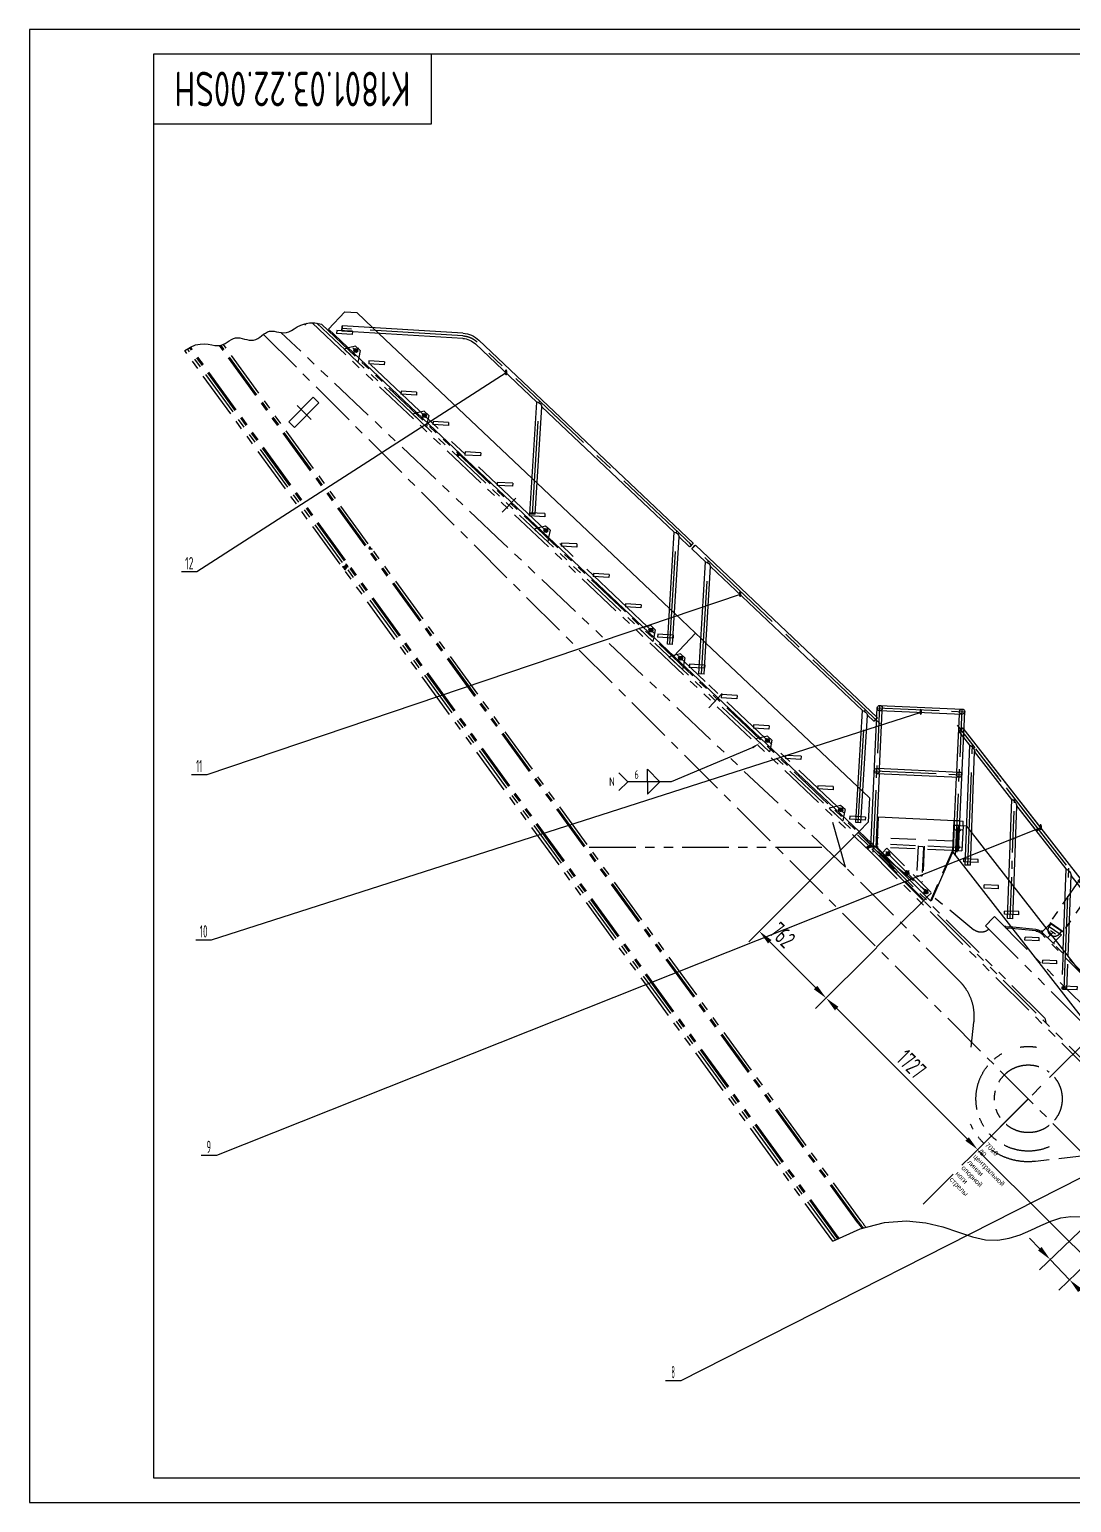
# Model space of a CAD drawing. Header units: millimetres. Extents: x 0 to 16800, y -469 to 11880.
# Drawn here: x 0 to 8400, y 0 to 11880 of the extents above; entities that cross this region are included whole.
import ezdxf
from ezdxf.enums import TextEntityAlignment as Align

# ---------------------------------------------------------------- set-up
doc = ezdxf.new("R2010")
doc.units = ezdxf.units.MM
doc.header["$LTSCALE"] = 400
for name, pattern in [('F', [0.75, 0.5, -0.25]), ('G', [2, 1.25, -0.25, 0.25, -0.25]), ('K', [2.5, 1.25, -0.25, 0.25, -0.25, 0.25, -0.25])]:
    doc.linetypes.add(name, pattern=pattern)
for name, color, linetype in [('01', 7, 'Continuous'), ('02', 1, 'Continuous'), ('04', 2, 'F'), ('05', 4, 'G'), ('07', 6, 'K'), ('08', 1, 'Continuous'), ('11', 3, 'Continuous'), ('13', 3, 'Continuous')]:
    doc.layers.add(name, color=color, linetype=linetype)
doc.styles.get("Standard").update_dxf_attribs({"font": 'isocp', "width": 0.707, "bigfont": 'intecad.shx'})
doc.dimstyles.new('INTE', dxfattribs={"dimscale": 40, "dimtxt": 3.5, "dimasz": 3, "dimexe": 3, "dimexo": 0, "dimgap": 1, "dimtad": 1, "dimdec": 0, "dimdsep": 46, "dimtxsty": 'Standard', "dimcen": 0, "dimclrd": 1, "dimclre": 1, "dimclrt": 3, "dimaunit": 1, "dimadec": 0, "dimazin": 0, "dimtfac": 1, "dimtdec": 0, "dimtmove": 0, "dimatfit": 0, "dimfxl": 1, "dimarcsym": 0})

# ---------------------------------------------------------------- blocks, each defined once
blk = doc.blocks.new('*U1')
at = {"layer": '01'}
for p, q in [((-15, 5), (-15, 0)), ((0, 5), (-15, 5)), ((-15, 0), (0, 0)), ((0, 0), (-3, 5)), ((0, 5), (3, 0)), ((0, 5), (15, 5)), ((15, 0), (0, 0)), ((15, 5), (15, 0))]:
    blk.add_line(p, q, dxfattribs=at)
at = {"layer": '05'}
blk.add_line((0, 7), (0, -2), dxfattribs=at)
blk = doc.blocks.new('Q7')
at = {"layer": '07', "linetype": 'K', "ltscale": 0.75}
for points in [[(57018, 4635), (57003, 4621), (57023, 4612), (57027, 4616)], [(57715, 3872), (57708, 3863), (57709, 3862), (57729, 3866)], [(57733, 3863), (57729, 3866), (57709, 3862), (57729, 3858)], [(53692, 1456), (53701, 1465), (53691, 1482), (53687, 1479), (53678, 1470)], [(53694, 1458), (53717, 1445), (53726, 1454), (53708, 1472)]]:
    blk.add_hatch(color=6, dxfattribs=at).paths.add_polyline_path(points)
h = blk.add_hatch(color=6, dxfattribs=at)
h.paths.add_polyline_path([(57723, 3884), (57715, 3872), (57729, 3858)])
h.paths.add_polyline_path([(57715, 3872), (57709, 3864), (57712, 3861), (57729, 3858)])
h.paths.add_polyline_path([(57709, 3864), (57707, 3862), (57712, 3861)])
h = blk.add_hatch(color=6, dxfattribs=at)
h.paths.add_polyline_path([(57723, 3884), (57715, 3872), (57729, 3866), (57735, 3867)])
h.paths.add_polyline_path([(57729, 3866), (57733, 3863), (57735, 3867)])
h = blk.add_hatch(color=6, dxfattribs=at)
h.paths.add_polyline_path([(57918, 3716), (57920, 3719), (57905, 3733), (57898, 3723)])
h.paths.add_polyline_path([(57916, 3747), (57905, 3733), (57920, 3719), (57924, 3725)])
h = blk.add_hatch(color=6, dxfattribs=at)
h.paths.add_polyline_path([(57920, 3720), (57915, 3713), (57930, 3691), (57938, 3702)])
h.paths.add_polyline_path([(57925, 3727), (57920, 3720), (57938, 3702), (57949, 3716)])
h = blk.add_hatch(color=6, dxfattribs=at)
h.paths.add_polyline_path([(51448, 1660), (51448, 1657), (51451, 1657)])
h.paths.add_polyline_path([(51377, 1661), (51374, 1658), (51377, 1658)])
h.paths.add_polyline_path([(51457, 1556), (51454, 1556), (51454, 1553)])
h = blk.add_hatch(color=6, dxfattribs=at)
h.paths.add_polyline_path([(52212, 676), (52212, 691), (52219, 683)])
h.paths.add_polyline_path([(52316, 780, 0.010476), (52313, 777), (52309, 773), (52302, 780)])
at = {"layer": '05', "color": 4, "linetype": 'G', "ltscale": 0.75}
blk.add_line((58584, 5594), (51320, -1671), dxfattribs=at)
at = {"layer": '05'}
blk.add_line((51894, -46), (53267, -1420), dxfattribs=at)
at = {"layer": '05', "color": 4, "linetype": 'G'}
blk.add_line((51005, -1151), (50329, -475), dxfattribs=at)
at = {"layer": '07', "color": 6, "linetype": 'K', "ltscale": 0.75}
for p, q in [((58117, 5677), (53694, 1486)), ((58153, 5683), (53708, 1472)), ((58193, 5686), (53726, 1454)), ((56651, 3910), (58444, 5609)), ((58236, 5683), (58251, 5667)), ((53769, -1553), (58908, 5513)), ((53785, -1565), (58928, 5506)), ((53793, -1571), (58939, 5504)), ((53952, -1686), (59172, 5492)), ((53960, -1692), (59181, 5487)), ((53976, -1704), (59198, 5476)), ((53996, -1718), (59219, 5463)), ((58137, 5042), (58183, 5087)), ((58335, 4844), (58137, 5042)), ((58381, 4889), (58183, 5087)), ((58199, 4906), (58313, 5019)), ((58335, 4844), (58381, 4889)), ((57027, 4616), (57018, 4635)), ((57023, 4612), (57003, 4621)), ((57025, 4614), (57011, 4628)), ((57025, 4614), (57011, 4628)), ((56551, 4274), (56660, 4159)), ((53892, 1296), (56657, 3916)), ((57735, 3867), (57707, 3862)), ((57708, 3863), (57729, 3858)), ((57733, 3863), (57715, 3872)), ((57735, 3867), (57723, 3884)), ((57918, 3716), (57898, 3723)), ((57920, 3719), (57904, 3731)), ((57920, 3719), (57905, 3733)), ((57915, 3713), (57930, 3691)), ((57924, 3725), (57916, 3747)), ((57925, 3727), (57949, 3716)), ((54886, 2697), (54995, 2582)), ((51080, 2545), (50973, 2471)), ((51074, 2545), (50975, 2477)), ((51074, 2545), (51076, 2542)), ((51080, 2545), (52244, 852)), ((50973, 2471), (52137, 779)), ((50975, 2477), (50977, 2474)), ((51435, 1708), (51504, 1708)), ((51438, 1708), (51438, 1725)), ((51438, 1725), (51451, 1725)), ((51451, 1718), (51438, 1718)), ((51438, 1708), (51438, 1692)), ((51450, 1698), (51438, 1698)), ((51438, 1692), (51450, 1691)), ((51479, 1708), (51442, 1708)), ((51456, 1740), (51444, 379)), ((51451, 1725), (51450, 1708)), ((51450, 1691), (51450, 1708)), ((51456, 1725), (51455, 1708)), ((51455, 1691), (51455, 1708)), ((51462, 1708), (51485, 1708)), ((51468, 1740), (51466, 1556)), ((51468, 1752), (51467, 1676)), ((51467, 1676), (51479, 1676)), ((51499, 1708), (51478, 1708)), ((51480, 1734), (51479, 1676)), ((51480, 1724), (51479, 1708)), ((51479, 1691), (51479, 1708)), ((51497, 1698), (51479, 1698)), ((51497, 1691), (51479, 1691)), ((51491, 1718), (51480, 1718)), ((51497, 1708), (51497, 1691)), ((51497, 1698), (51500, 1698)), ((51500, 1698), (51500, 1704)), ((53892, 1296), (54016, 1729)), ((51370, 1658), (51359, 375)), ((51370, 1658), (51359, 375)), ((51455, 1657), (51370, 1658)), ((51374, 1658), (51377, 1661)), ((51448, 1660), (51377, 1661)), ((51377, 1661), (51377, 1658)), ((51448, 1660), (51448, 1657)), ((51451, 1657), (51448, 1660)), ((51466, 1556), (51454, 1556)), ((51457, 1556), (51454, 1553)), ((51825, -411), (53708, 1472)), ((51885, -387), (53730, 1458)), ((52286, 78), (53694, 1486)), ((53634, 1426), (52857, 792)), ((53692, 1456), (53678, 1470)), ((53701, 1465), (53691, 1482)), ((53717, 1445), (53694, 1458)), ((53726, 1454), (53708, 1472)), ((55958, 1458), (54063, 1458)), ((52976, 380), (53892, 1296)), ((52692, 898), (51552, -243)), ((52244, 852), (52137, 779)), ((52242, 846), (52143, 778)), ((52250, 818), (52234, 841)), ((52242, 840), (52238, 836)), ((52242, 846), (52240, 849)), ((52242, 840), (52309, 773)), ((52692, 898), (52734, 856)), ((52733, 856), (52765, 825)), ((52765, 825), (51624, -316)), ((51822, 286), (52305, 769)), ((51859, 306), (52314, 761)), ((52143, 778), (52141, 781)), ((52166, 760), (52150, 784)), ((52164, 763), (52152, 751)), ((52152, 751), (52219, 683)), ((52250, 818), (52166, 760)), ((52239, 787), (52199, 759)), ((52309, 773), (52219, 683)), ((52219, 773), (52264, 728)), ((52302, 780), (52316, 780)), ((52601, 819), (52570, 816)), ((52601, 806), (52581, 805)), ((52601, 819), (52617, 822)), ((52212, 691), (52212, 676)), ((51593, -284), (51093, 215)), ((51560, -235), (51102, 224)), ((52286, 78), (52274, 37)), ((52860, 47), (52883, -154)), ((51094, -449), (50704, -58)), ((51094, -432), (50710, -47)), ((51403, -258), (51485, -176)), ((51297, -312), (51596, -611)), ((51593, -284), (51701, -393)), ((51469, -735), (51113, -379)), ((51270, -608), (51137, -474)), ((51619, -475), (51701, -393)), ((51794, -478), (51817, -455)), ((51026, -528), (50374, -1180)), ((50399, -545), (50914, -1060)), ((51212, -567), (51137, -491)), ((51345, -532), (51137, -741)), ((51137, -643), (51221, -558)), ((51623, -613), (51752, -485)), ((51623, -649), (51752, -520)), ((51052, -727), (51094, -685)), ((51319, -657), (51137, -840)), ((51269, -607), (51319, -657)), ((51431, -805), (51301, -675)), ((51473, -763), (51581, -656)), ((51473, -799), (51581, -691)), ((51094, -783), (51070, -807)), ((51137, -1100), (51431, -806)), ((51094, -882), (51068, -908)), ((51137, -1135), (51431, -841)), ((51800, -1012), (52208, -1059)), ((52250, -1064), (52361, -1076)), ((50822, -1414), (51094, -1142)), ((50822, -1450), (51094, -1178)), ((51431, -1165), (51324, -1272)), ((51324, -1272), (51185, -1352)), ((50780, -1457), (50792, -1445))]:
    blk.add_line(p, q, dxfattribs=at)
at = {"layer": '07', "color": 6, "linetype": 'K'}
for p, q in [((52359, 795), (52570, 816)), ((52360, 783), (52581, 805)), ((48864, -1461), (50421, -458)), ((49779, -1446), (51144, -567)), ((51029, -1076), (50673, -1433))]:
    blk.add_line(p, q, dxfattribs=at)
at = {"layer": '07', "color": 6, "linetype": 'K', "ltscale": 0.75}
for centre, radius, start, end in [((52208, 789), 51, 214.5, 34.5), ((52367, 707), 88, 95.65, 135), ((52367, 707), 76, 95.65, 135), ((52800, 861), 89, 225, 309.1989), ((51432, -446), 825, 62.3909, 183.3341), ((51432, -446), 813, 65.1334, 151.3806), ((53263, 93), 406, 135, 186.4896), ((51806, 360), 76, 245.1334, 315), ((51432, -446), 813, 152.2066, 183.1725), ((52419, -571), 422, 246.4709, 62.5792), ((52419, -571), 422, 81.0288, 98.9712), ((51431, -446), 190, 45, 170.3833), ((51431, -446), 190, 9.6167, 45), ((52419, -571), 273, 231.8419, 128.1581), ((51431, -446), 190, 183.1859, 225), ((52419, -571), 273, 140.6041, 219.3959), ((50704, -850), 368, 224.9223, 218.3302), ((51431, -446), 190, 225, 321.9289), ((50704, -850), 190, 224.8496, 212.0164), ((52419, -571), 508, 263.5104, 336.2649), ((51754, -1416), 406, 115.2658, 133.7957), ((51754, -1416), 406, 90.3229, 108.8221), ((51754, -1416), 406, 83.5104, 84.3442), ((52419, -571), 1669, 321.6635, 323.9768), ((52419, -571), 1689, 321.9637, 323.9768), ((52419, -571), 1699, 322.1109, 323.9768), ((52419, -571), 1895, 323.6286, 323.9768), ((52419, -571), 1905, 323.6934, 323.9768), ((52419, -571), 1925, 323.821, 323.9768)]:
    blk.add_arc(centre, radius, start, end, dxfattribs=at)
at = {"layer": '07', "color": 6, "linetype": 'K'}
blk.add_arc((50682, -864), 482, 98.7546, 122.7727, dxfattribs=at)
at = {"layer": '07', "color": 6, "linetype": 'K', "ltscale": 0.75, "xscale": -0.9999999999999999, "rotation": 89.4999999999318}
blk.add_blockref('*U1', (51455, 1708), dxfattribs=at)
blk = doc.blocks.new('13-1')
at = {"ltscale": 1.5}
for p, q in [((40989, 47065), (40989, 47029)), ((40992, 47065), (40989, 47065)), ((40992, 47068), (43371, 47068)), ((40992, 47068), (40992, 47026)), ((40551, 46360), (41110, 47026)), ((40583, 46333), (41165, 47026)), ((40992, 47029), (40989, 47029)), ((40992, 47026), (41110, 47026)), ((41165, 47026), (42634, 47026)), ((42076, 46360), (42634, 47026)), ((42108, 46333), (42690, 47026)), ((42690, 47026), (43371, 47026)), ((43476, 46988), (44223, 46361)), ((43503, 47020), (44250, 46394)), ((40478, 46553), (40713, 46553)), ((40478, 46299), (40478, 46553)), ((40768, 46553), (42238, 46553)), ((42293, 46553), (43994, 46553)), ((44060, 46553), (44238, 46553)), ((44313, 46489), (44238, 46553)), ((44313, 46299), (44313, 46489)), ((40551, 46360), (40583, 46333)), ((42076, 46360), (42108, 46333)), ((40478, 46299), (44313, 46299))]:
    blk.add_line(p, q, dxfattribs=at)
for p, q in [((44250, 46394), (44223, 46361)), ((44250, 46389), (44227, 46362)), ((40701, 46299), (40681, 46268)), ((40814, 46299), (40833, 46268)), ((41869, 46299), (41849, 46268)), ((41982, 46299), (42001, 46268)), ((43216, 46299), (43196, 46268)), ((43329, 46299), (43348, 46268)), ((43978, 46299), (43958, 46268)), ((44091, 46299), (44110, 46268))]:
    blk.add_line(p, q)
at = {"ltscale": 2}
for p, q in [((40681, 46268), (40833, 46268)), ((41849, 46268), (42001, 46268)), ((43196, 46268), (43348, 46268)), ((43958, 46268), (44110, 46268))]:
    blk.add_line(p, q, dxfattribs=at)
at = {"ltscale": 1.5}
for centre in [(40757, 46324), (41925, 46324), (43272, 46324), (44034, 46324)]:
    blk.add_circle(centre, 11, dxfattribs=at)
for centre in [(41137, 46986), (42662, 46986)]:
    blk.add_arc(centre, 49.1, 55.775, 124.225, dxfattribs=at)
at = {"layer": '01', "color": 7, "linetype": 'Continuous'}
for p, q in [((40757, 46341), (40742, 46332)), ((40742, 46332), (40742, 46316)), ((40772, 46332), (40757, 46341)), ((40772, 46316), (40772, 46332)), ((41925, 46341), (41910, 46332)), ((41910, 46332), (41910, 46316)), ((41940, 46332), (41925, 46341)), ((41940, 46316), (41940, 46332)), ((43272, 46341), (43257, 46332)), ((43257, 46332), (43257, 46316)), ((43287, 46332), (43272, 46341)), ((43287, 46316), (43287, 46332)), ((44034, 46341), (44019, 46332)), ((44019, 46332), (44019, 46316)), ((44049, 46332), (44034, 46341)), ((44049, 46316), (44049, 46332)), ((40742, 46316), (40757, 46308)), ((40757, 46308), (40772, 46316)), ((41910, 46316), (41925, 46308)), ((41925, 46308), (41940, 46316)), ((43257, 46316), (43272, 46308)), ((43272, 46308), (43287, 46316)), ((44019, 46316), (44034, 46308)), ((44034, 46308), (44049, 46316))]:
    blk.add_line(p, q, dxfattribs=at)
at = {"layer": '01', "color": 7, "linetype": 'Continuous', "ltscale": 1.5}
for p, q in [((44225, 46364), (44227, 46362)), ((44248, 46391), (44250, 46389))]:
    blk.add_line(p, q, dxfattribs=at)
at = {"layer": '01', "color": 7, "linetype": 'Continuous'}
for radius in [205, 163]:
    blk.add_arc((43371, 46863), radius, 50, 90, dxfattribs=at)
at = {"layer": '04', "color": 2, "linetype": 'F'}
for p, q in [((40713, 46553), (40768, 46553)), ((42238, 46553), (42293, 46553))]:
    blk.add_line(p, q, dxfattribs=at)
at = {"layer": '04'}
for p, q in [((43994, 46553), (44060, 46553)), ((40598, 46418), (40582, 46399)), ((40582, 46399), (40678, 46318)), ((40598, 46418), (40694, 46337)), ((40694, 46337), (40678, 46318)), ((40732, 46349), (40701, 46299)), ((40782, 46349), (40814, 46299)), ((40955, 46418), (40939, 46399)), ((40939, 46399), (41034, 46318)), ((40955, 46418), (41050, 46337)), ((41050, 46337), (41034, 46318)), ((41311, 46418), (41295, 46399)), ((41295, 46399), (41391, 46318)), ((41311, 46418), (41407, 46337)), ((41407, 46337), (41391, 46318)), ((41667, 46418), (41651, 46399)), ((41651, 46399), (41747, 46318)), ((41667, 46418), (41763, 46337)), ((41763, 46337), (41747, 46318)), ((41900, 46349), (41869, 46299)), ((41950, 46349), (41982, 46299)), ((42023, 46418), (42007, 46399)), ((42007, 46399), (42103, 46318)), ((42023, 46418), (42119, 46337)), ((42119, 46337), (42103, 46318)), ((42380, 46418), (42364, 46399)), ((42364, 46399), (42459, 46318)), ((42380, 46418), (42475, 46337)), ((42475, 46337), (42459, 46318)), ((42736, 46418), (42720, 46399)), ((42720, 46399), (42816, 46318)), ((42736, 46418), (42832, 46337)), ((42832, 46337), (42816, 46318)), ((43092, 46418), (43076, 46399)), ((43076, 46399), (43172, 46318)), ((43092, 46418), (43188, 46337)), ((43188, 46337), (43172, 46318)), ((43247, 46349), (43216, 46299)), ((43297, 46349), (43329, 46299)), ((43448, 46418), (43432, 46399)), ((43432, 46399), (43528, 46318)), ((43448, 46418), (43544, 46337)), ((43544, 46337), (43528, 46318)), ((43805, 46418), (43789, 46399)), ((43789, 46399), (43884, 46318)), ((43805, 46418), (43901, 46337)), ((43901, 46337), (43884, 46318)), ((44009, 46349), (43978, 46299)), ((44059, 46349), (44091, 46299)), ((44161, 46418), (44145, 46399)), ((44145, 46399), (44241, 46318)), ((44161, 46418), (44257, 46337)), ((44257, 46337), (44241, 46318)), ((40746, 46324), (40768, 46324))]:
    blk.add_line(p, q, dxfattribs=at)
at = {"layer": '04', "color": 2, "linetype": 'F', "ltscale": 2}
for p, q in [((40732, 46349), (40782, 46349)), ((41900, 46349), (41950, 46349)), ((43247, 46349), (43297, 46349)), ((44009, 46349), (44059, 46349))]:
    blk.add_line(p, q, dxfattribs=at)
at = {"layer": '04', "color": 2, "linetype": 'F'}
for centre in [(40757, 46324), (41925, 46324), (43272, 46324), (44034, 46324)]:
    blk.add_circle(centre, 11, dxfattribs=at)
at = {"layer": '05', "ltscale": 1.5}
for p, q in [((40567, 46347), (41154, 47046)), ((40992, 47047), (43371, 47047)), ((42092, 46347), (42680, 47047)), ((43489, 47004), (44236, 46378))]:
    blk.add_line(p, q, dxfattribs=at)
at = {"layer": '05', "color": 4, "linetype": 'G', "ltscale": 1.5}
for p, q in [((40757, 46299), (40757, 46352)), ((41925, 46299), (41925, 46352)), ((43272, 46299), (43272, 46352)), ((44034, 46299), (44034, 46356)), ((40720, 46324), (44068, 46324))]:
    blk.add_line(p, q, dxfattribs=at)
at = {"layer": '05', "color": 4, "linetype": 'G'}
blk.add_arc((43371, 46863), 184, 50, 90, dxfattribs=at)
blk = doc.blocks.new('12-1')
at = {"ltscale": 1.5}
for p, q in [((50013, 47168), (50013, 47132)), ((50016, 47168), (50013, 47168)), ((50016, 47171), (50016, 47129)), ((50016, 47171), (52035, 47171)), ((52035, 47171), (52035, 47129)), ((52035, 47168), (52038, 47168)), ((52038, 47168), (52038, 47132)), ((49528, 46463), (50087, 47129)), ((49560, 46436), (50142, 47129)), ((50016, 47132), (50013, 47132)), ((50016, 47129), (50087, 47129)), ((50142, 47129), (51828, 47129)), ((51269, 46463), (51828, 47129)), ((51302, 46436), (51883, 47129)), ((51883, 47129), (52035, 47129)), ((52035, 47132), (52038, 47132)), ((49528, 46463), (49560, 46436)), ((51269, 46463), (51302, 46436))]:
    blk.add_line(p, q, dxfattribs=at)
for p, q in [((49616, 46656), (49489, 46507)), ((49616, 46656), (49690, 46656)), ((49745, 46656), (51431, 46656)), ((51486, 46656), (51546, 46656)), ((51546, 46656), (51546, 46402)), ((49489, 46507), (49489, 46402)), ((49489, 46402), (51546, 46402)), ((49662, 46402), (49642, 46371)), ((49775, 46402), (49794, 46371)), ((50475, 46402), (50455, 46371)), ((50588, 46402), (50607, 46371)), ((51440, 46402), (51420, 46371)), ((51546, 46412), (51572, 46371))]:
    blk.add_line(p, q)
at = {"ltscale": 2}
for p, q in [((49642, 46371), (49794, 46371)), ((50455, 46371), (50607, 46371)), ((51420, 46371), (51572, 46371))]:
    blk.add_line(p, q, dxfattribs=at)
at = {"ltscale": 1.5}
for centre in [(50114, 47088), (51856, 47088)]:
    blk.add_arc(centre, 49.1, 55.775, 124.225, dxfattribs=at)
at = {"layer": '01', "color": 7, "linetype": 'Continuous'}
for p, q in [((49718, 46444), (49703, 46435)), ((49703, 46435), (49703, 46419)), ((49703, 46419), (49718, 46411)), ((49733, 46435), (49718, 46444)), ((49718, 46411), (49733, 46419)), ((49733, 46419), (49733, 46435)), ((50531, 46444), (50516, 46435)), ((50516, 46435), (50516, 46419)), ((50516, 46419), (50531, 46411)), ((50546, 46435), (50531, 46444)), ((50531, 46411), (50546, 46419)), ((50546, 46419), (50546, 46435)), ((51496, 46444), (51481, 46435)), ((51481, 46435), (51481, 46419)), ((51481, 46419), (51496, 46411)), ((51511, 46435), (51496, 46444)), ((51496, 46411), (51511, 46419)), ((51511, 46419), (51511, 46435))]:
    blk.add_line(p, q, dxfattribs=at)
at = {"layer": '04', "color": 2, "linetype": 'F'}
for p, q in [((49745, 46656), (49690, 46656)), ((51431, 46656), (51486, 46656)), ((51471, 46452), (51440, 46402)), ((51521, 46452), (51546, 46412))]:
    blk.add_line(p, q, dxfattribs=at)
at = {"layer": '04'}
for p, q in [((49533, 46521), (49517, 46501)), ((49517, 46501), (49613, 46421)), ((49533, 46521), (49629, 46440)), ((49693, 46452), (49662, 46402)), ((49743, 46452), (49775, 46402)), ((49890, 46521), (49873, 46501)), ((49873, 46501), (49969, 46421)), ((49890, 46521), (49985, 46440)), ((50246, 46521), (50230, 46501)), ((50230, 46501), (50325, 46421)), ((50246, 46521), (50342, 46440)), ((50506, 46452), (50475, 46402)), ((50556, 46452), (50588, 46402)), ((50602, 46521), (50586, 46501)), ((50586, 46501), (50682, 46421)), ((50602, 46521), (50698, 46440)), ((50958, 46521), (50942, 46501)), ((50942, 46501), (51038, 46421)), ((50958, 46521), (51054, 46440)), ((51315, 46521), (51299, 46501)), ((51299, 46501), (51394, 46421)), ((51315, 46521), (51410, 46440)), ((49629, 46440), (49613, 46421)), ((49985, 46440), (49969, 46421)), ((50342, 46440), (50325, 46421)), ((50698, 46440), (50682, 46421)), ((51054, 46440), (51038, 46421)), ((51410, 46440), (51394, 46421))]:
    blk.add_line(p, q, dxfattribs=at)
at = {"layer": '04', "color": 2, "linetype": 'F', "ltscale": 2}
for p, q in [((49693, 46452), (49743, 46452)), ((50506, 46452), (50556, 46452)), ((51471, 46452), (51521, 46452))]:
    blk.add_line(p, q, dxfattribs=at)
at = {"layer": '04', "color": 2, "linetype": 'F'}
for centre in [(49718, 46427), (50531, 46427), (51496, 46427)]:
    blk.add_circle(centre, 11, dxfattribs=at)
at = {"layer": '05', "ltscale": 1.5}
for p, q in [((49544, 46449), (50131, 47149)), ((49963, 47150), (52083, 47150)), ((51285, 46449), (51872, 47149))]:
    blk.add_line(p, q, dxfattribs=at)
at = {"layer": '05', "color": 4, "linetype": 'G'}
for p, q in [((49718, 46455), (49718, 46402)), ((50531, 46455), (50531, 46402)), ((51496, 46452), (51496, 46402)), ((49682, 46427), (51223, 46427)), ((51223, 46427), (51529, 46427))]:
    blk.add_line(p, q, dxfattribs=at)
at = {"layer": '05'}
for p, q in [((49740, 46427), (49700, 46427)), ((49718, 46448), (49718, 46406)), ((50553, 46427), (50513, 46427)), ((50531, 46448), (50531, 46406)), ((51518, 46427), (51478, 46427)), ((51496, 46448), (51496, 46406))]:
    blk.add_line(p, q, dxfattribs=at)
at = {"layer": '05', "color": 4, "linetype": 'G', "ltscale": 2}
for p, q in [((49703, 46427), (49735, 46427)), ((49718, 46412), (49718, 46442)), ((50516, 46427), (50548, 46427)), ((50531, 46412), (50531, 46442)), ((51481, 46427), (51513, 46427)), ((51496, 46412), (51496, 46442))]:
    blk.add_line(p, q, dxfattribs=at)
blk = doc.blocks.new('*U17')
at = {"layer": '01'}
for p, q in [((0, 16), (-15, 8)), ((-15, 8), (-15, 0)), ((-15, -8), (-15, 0)), ((15, 8), (0, 16)), ((15, 0), (15, 8)), ((15, 0), (15, -8)), ((0, -16), (-15, -8)), ((15, -8), (0, -16))]:
    blk.add_line(p, q, dxfattribs=at)
at = {"layer": '05'}
for p, q in [((-17, 0), (16, 0)), ((0, -18), (0, 18))]:
    blk.add_line(p, q, dxfattribs=at)
blk = doc.blocks.new('11-2')
for p, q in [((56145, 47115), (56145, 48237)), ((56831, 48258), (56167, 48258)), ((56852, 47115), (56852, 48237)), ((56831, 48216), (56167, 48216)), ((56188, 47750), (56188, 48216)), ((56810, 47750), (56810, 48216)), ((56831, 47750), (56167, 47750)), ((56831, 47708), (56167, 47708)), ((56188, 47115), (56188, 47708)), ((56810, 47115), (56810, 47708)), ((56118, 47318), (56118, 47115)), ((56145, 47318), (56118, 47318)), ((56188, 47356), (56804, 47356)), ((56188, 47318), (56188, 47115)), ((56194, 47356), (56194, 47115)), ((56804, 47356), (56804, 47115)), ((56188, 47115), (56118, 47115)), ((56145, 47115), (56188, 47115)), ((56189, 47113), (56194, 47115)), ((56189, 47113), (56347, 46700)), ((56804, 47115), (56352, 46702)), ((56852, 47115), (56810, 47115)), ((56347, 46700), (56352, 46702))]:
    blk.add_line(p, q)
for centre in [(56712, 47064), (56553, 46919), (56393, 46773)]:
    blk.add_circle(centre, 11)
at = {"layer": '01', "color": 7, "linetype": 'Continuous'}
for p, q in [((56145, 47356), (56118, 47356)), ((56118, 47318), (56118, 47356)), ((56804, 47356), (56810, 47356)), ((56188, 47115), (56194, 47115)), ((56757, 47072), (56783, 47043)), ((56804, 47153), (56810, 47153)), ((56804, 47115), (56810, 47115)), ((56783, 47043), (56408, 46700)), ((56382, 46729), (56408, 46700))]:
    blk.add_line(p, q, dxfattribs=at)
for centre, start, end in [((56167, 48237), 90, 270), ((56831, 48237), 270, 90), ((56167, 47729), 90, 270), ((56831, 47729), 270, 90)]:
    blk.add_arc(centre, 21.1, start, end, dxfattribs=at)
at = {"layer": '04', "color": 2, "linetype": 'F'}
for p, q in [((56145, 47356), (56188, 47356)), ((56145, 47318), (56188, 47318)), ((56194, 47115), (56352, 46702)), ((56722, 47109), (56347, 46767)), ((56779, 47047), (56404, 46705)), ((56423, 47140), (56423, 46851)), ((56429, 47128), (56429, 46851)), ((56435, 47134), (56473, 47134)), ((56473, 47140), (56473, 46897)), ((56423, 46851), (56423, 46851)), ((56423, 46851), (56429, 46851)), ((56435, 46897), (56473, 46897))]:
    blk.add_line(p, q, dxfattribs=at)
at = {"layer": '04'}
for p, q in [((56194, 47190), (56804, 47190)), ((56194, 47140), (56804, 47140)), ((56194, 47115), (56804, 47115)), ((56722, 47109), (56757, 47072)), ((56347, 46767), (56382, 46729))]:
    blk.add_line(p, q, dxfattribs=at)
at = {"layer": '04', "color": 2, "linetype": 'F'}
for centre in [(56156, 47283), (56156, 47143)]:
    blk.add_circle(centre, 11, dxfattribs=at)
for centre, radius, start, end in [((56167, 48237), 21.1, 270, 90), ((56831, 48237), 21.1, 90, 270), ((56167, 47729), 21.1, 270, 90), ((56831, 47729), 21.1, 90, 270), ((56435, 47128), 6, 90, 180), ((56435, 46903), 6, 180, 270)]:
    blk.add_arc(centre, radius, start, end, dxfattribs=at)
at = {"layer": '05', "color": 4, "linetype": 'G'}
for p, q in [((56852, 48237), (56145, 48237)), ((56167, 47073), (56167, 48258)), ((56831, 47073), (56831, 48258)), ((56852, 47729), (56145, 47729)), ((56178, 47283), (56133, 47283)), ((56156, 47126), (56156, 47301)), ((56177, 47143), (56135, 47143)), ((56730, 47082), (56375, 46756)), ((56694, 47084), (56725, 47050)), ((56536, 46937), (56569, 46900)), ((56376, 46792), (56410, 46755))]:
    blk.add_line(p, q, dxfattribs=at)
at = {"layer": '05', "rotation": 180.0000030703335}
for p in [(56712, 47064), (56553, 46919), (56393, 46773)]:
    blk.add_blockref('*U17', p, dxfattribs=at)
blk = doc.blocks.new('*U24')
at = {"layer": '01'}
for p, q in [((0, 16), (-15, 8)), ((-15, 8), (-15, 0)), ((-15, -8), (-15, 0)), ((15, 8), (0, 16)), ((15, 0), (15, 8)), ((15, 0), (15, -8)), ((0, -16), (-15, -8)), ((15, -8), (0, -16))]:
    blk.add_line(p, q, dxfattribs=at)
at = {"layer": '05'}
for p, q in [((-17, 0), (16, 0)), ((0, -18), (0, 18))]:
    blk.add_line(p, q, dxfattribs=at)
blk = doc.blocks.new('10-1')
at = {"ltscale": 1.5}
for p, q in [((76602, 51442), (77089, 51851)), ((76668, 51442), (77116, 51818)), ((77234, 51904), (79818, 51904)), ((77234, 51861), (78348, 51861)), ((77848, 51442), (78348, 51861)), ((77914, 51442), (78414, 51861)), ((78414, 51861), (79059, 51861)), ((78910, 51272), (79613, 51861)), ((78937, 51239), (79678, 51861)), ((79125, 51861), (79613, 51861)), ((79678, 51861), (79818, 51861)), ((79818, 51904), (79818, 51861)), ((79818, 51901), (79821, 51901)), ((79818, 51865), (79821, 51865)), ((79821, 51901), (79821, 51865)), ((78910, 51272), (78937, 51239))]:
    blk.add_line(p, q, dxfattribs=at)
at = {"ltscale": 0.666667}
for p, q in [((78361, 51276), (79059, 51861)), ((78388, 51244), (79125, 51861)), ((78802, 51901), (78799, 51901)), ((78799, 51901), (78799, 51865)), ((78802, 51865), (78799, 51865)), ((78802, 51904), (79818, 51904)), ((78802, 51904), (78802, 51861)), ((78802, 51861), (79059, 51861)), ((79125, 51861), (79613, 51861)), ((79678, 51861), (79818, 51861)), ((79818, 51904), (79818, 51861)), ((79818, 51901), (79821, 51901)), ((79818, 51865), (79821, 51865)), ((79821, 51901), (79821, 51865)), ((78361, 51276), (78388, 51244))]:
    blk.add_line(p, q, dxfattribs=at)
for p, q in [((76236, 51442), (76132, 51353)), ((76236, 51442), (79179, 51442)), ((79179, 51442), (79244, 51366)), ((76132, 51226), (76132, 51353)), ((79080, 51226), (79244, 51366)), ((76132, 51226), (79080, 51226)), ((76145, 51147), (76145, 51226)), ((76221, 51147), (76221, 51226)), ((76145, 51147), (76221, 51147)), ((76145, 51147), (76221, 51147))]:
    blk.add_line(p, q)
for centre in [(79197, 51368), (76183, 51274), (76183, 51274), (79090, 51277)]:
    blk.add_circle(centre, 11)
for radius in [226, 184]:
    blk.add_arc((77234, 51677), radius, 90, 130)
at = {"ltscale": 1.5}
for centre in [(78381, 51800), (79645, 51800)]:
    blk.add_arc(centre, 70, 61.9665, 118.0335, dxfattribs=at)
at = {"ltscale": 0.666667}
for centre in [(79092, 51800), (79645, 51800)]:
    blk.add_arc(centre, 70, 61.9665, 118.0335, dxfattribs=at)
at = {"layer": '04', "color": 2, "linetype": 'F'}
for p, q in [((76403, 51276), (76602, 51442)), ((76668, 51442), (76430, 51243)), ((77645, 51272), (77848, 51442)), ((77914, 51442), (77672, 51239)), ((76254, 51333), (76273, 51349)), ((76254, 51333), (76329, 51245)), ((76273, 51349), (76348, 51262)), ((76521, 51333), (76540, 51349)), ((76521, 51333), (76596, 51245)), ((76540, 51349), (76615, 51262)), ((76788, 51333), (76807, 51349)), ((76788, 51333), (76863, 51245)), ((76807, 51349), (76882, 51262)), ((77055, 51333), (77074, 51349)), ((77055, 51333), (77129, 51245)), ((77074, 51349), (77149, 51262)), ((77322, 51333), (77341, 51349)), ((77322, 51333), (77396, 51245)), ((77341, 51349), (77416, 51262)), ((77589, 51333), (77608, 51349)), ((77589, 51333), (77663, 51245)), ((77608, 51349), (77682, 51262)), ((77856, 51333), (77875, 51349)), ((77856, 51333), (77930, 51245)), ((77875, 51349), (77949, 51262)), ((78090, 51333), (78109, 51349)), ((78090, 51333), (78164, 51245)), ((78109, 51349), (78183, 51262)), ((78356, 51333), (78376, 51349)), ((78356, 51333), (78431, 51245)), ((78376, 51349), (78450, 51262)), ((78623, 51333), (78643, 51349)), ((78623, 51333), (78698, 51245)), ((78643, 51349), (78717, 51262)), ((78890, 51333), (78909, 51349)), ((78890, 51333), (78965, 51245)), ((78909, 51349), (78984, 51262)), ((76145, 51299), (76145, 51226)), ((76145, 51299), (76221, 51299)), ((76221, 51299), (76221, 51226)), ((76329, 51245), (76348, 51262)), ((76596, 51245), (76615, 51262)), ((76863, 51245), (76882, 51262)), ((77129, 51245), (77149, 51262)), ((77396, 51245), (77416, 51262)), ((77663, 51245), (77682, 51262)), ((77930, 51245), (77949, 51262)), ((78164, 51245), (78183, 51262)), ((78431, 51245), (78450, 51262)), ((78698, 51245), (78717, 51262)), ((78965, 51245), (78984, 51262)), ((76145, 51155), (76221, 51155))]:
    blk.add_line(p, q, dxfattribs=at)
at = {"layer": '04', "color": 2, "linetype": 'F', "ltscale": 1.5}
for p, q in [((76403, 51276), (76430, 51243)), ((77645, 51272), (77672, 51239))]:
    blk.add_line(p, q, dxfattribs=at)
at = {"layer": '05', "ltscale": 1.5}
for p, q in [((76417, 51259), (77103, 51835)), ((77234, 51883), (79866, 51883)), ((77658, 51255), (78406, 51883)), ((78923, 51255), (79671, 51883))]:
    blk.add_line(p, q, dxfattribs=at)
at = {"layer": '05', "ltscale": 0.666667}
for p, q in [((78375, 51260), (79117, 51883)), ((78758, 51883), (79866, 51883))]:
    blk.add_line(p, q, dxfattribs=at)
at = {"layer": '05', "color": 4, "linetype": 'G', "ltscale": 1.5}
for p, q in [((77234, 51726), (77234, 51630)), ((77203, 51677), (77269, 51677))]:
    blk.add_line(p, q, dxfattribs=at)
at = {"layer": '05', "color": 4, "linetype": 'G'}
for p, q in [((79059, 51251), (79223, 51391)), ((79176, 51392), (79217, 51344)), ((76153, 51274), (76213, 51274)), ((76158, 51274), (76209, 51274)), ((76183, 51245), (76183, 51304)), ((76183, 51250), (76183, 51299)), ((79069, 51301), (79111, 51253))]:
    blk.add_line(p, q, dxfattribs=at)
blk.add_arc((77234, 51677), 205, 90, 130, dxfattribs=at)
at = {"rotation": 270.0000046057086}
blk.add_blockref('*U24', (76183, 51275), dxfattribs=at)
blk = doc.blocks.new('*D33')
at = {"layer": '08', "color": 1, "lineweight": -2}
for p, q in [((9187, 2881), (8141, 1877)), ((9343, 2718), (8298, 1714)), ((8144, 2047), (8061, 2133)), ((8228, 1960), (8384, 1797)), ((8467, 1711), (8734, 1432))]:
    blk.add_line(p, q, dxfattribs=at)
at = {"layer": '08', "color": 1}
for points in [[(8159, 2061), (8130, 2033), (8228, 1960)], [(8482, 1724), (8453, 1697), (8384, 1797)]]:
    blk.add_solid(points, dxfattribs=at)
at = {"layer": 'Defpoints', "color": 0}
for p in [(9187, 2881), (9343, 2718), (8384, 1797)]:
    blk.add_point(p, dxfattribs=at)
at = {"layer": '08', "color": 3, "insert": (8722, 1604), "char_height": 140, "attachment_point": 5, "rotation": 313.8376}
blk.add_mtext('226', dxfattribs=at)
blk = doc.blocks.new('*D34')
at = {"layer": '08', "color": 1, "lineweight": -2}
for p, q in [((6831, 4477), (6337, 3983)), ((7558, 2932), (6507, 3983)), ((8052, 3256), (7558, 2762))]:
    blk.add_line(p, q, dxfattribs=at)
at = {"layer": '08', "color": 1}
for points in [[(6521, 3998), (6493, 3969), (6422, 4068)], [(7572, 2946), (7544, 2918), (7643, 2847)]]:
    blk.add_solid(points, dxfattribs=at)
at = {"layer": 'Defpoints', "color": 0}
for p in [(6831, 4477), (6422, 4068), (8052, 3256)]:
    blk.add_point(p, dxfattribs=at)
at = {"layer": '08', "color": 3, "insert": (7110, 3535), "char_height": 140, "attachment_point": 5, "rotation": 315}
blk.add_mtext('1727', dxfattribs=at)
blk = doc.blocks.new('*D35')
at = {"layer": '08', "color": 1, "lineweight": -2}
for p, q in [((6292, 5016), (5798, 4522)), ((5968, 4522), (6337, 4153)), ((6831, 4477), (6337, 3983))]:
    blk.add_line(p, q, dxfattribs=at)
at = {"layer": '08', "color": 1}
for points in [[(5982, 4536), (5954, 4508), (5883, 4607)], [(6351, 4167), (6323, 4139), (6422, 4068)]]:
    blk.add_solid(points, dxfattribs=at)
at = {"layer": 'Defpoints', "color": 0}
for p in [(6292, 5016), (6831, 4477), (6422, 4068)]:
    blk.add_point(p, dxfattribs=at)
at = {"layer": '08', "color": 3, "insert": (6070, 4576), "char_height": 140, "attachment_point": 5, "rotation": 315}
blk.add_mtext('762', dxfattribs=at)
blk = doc.blocks.new('*U38')
at = {"layer": '01'}
for p, q in [((0, 16), (-15, 8)), ((-15, 8), (-15, 0)), ((-15, -8), (-15, 0)), ((15, 8), (0, 16)), ((15, 0), (15, 8)), ((15, 0), (15, -8)), ((0, -16), (-15, -8)), ((15, -8), (0, -16))]:
    blk.add_line(p, q, dxfattribs=at)
at = {"layer": '05'}
for p, q in [((-17, 0), (16, 0)), ((0, -18), (0, 18))]:
    blk.add_line(p, q, dxfattribs=at)
blk = doc.blocks.new('*U56', base_point=(251.96, 168.31))
at = {"layer": '01'}
for p, q in [((251.96, 168.31), (251.96, 182.31)), ((195.96, 168.31), (251.96, 168.31))]:
    blk.add_line(p, q, dxfattribs=at)
blk = doc.blocks.new('*U57')
at = {"layer": '04'}
blk.add_blockref('*U56', (0, 0), dxfattribs=at)
blk = doc.blocks.new('*U58')
at = {"layer": '01'}
for points in [[(415, 292), (25, 292)], [(25, 292), (25, 5)], [(415, 5), (415, 292)], [(25, 5), (415, 5)]]:
    blk.add_lwpolyline(points, dxfattribs=at)
at = {"layer": '02'}
for points in [[(420, 297), (0, 297)], [(0, 297), (0, 0)], [(420, 0), (420, 297)], [(0, 0), (420, 0)]]:
    blk.add_lwpolyline(points, dxfattribs=at)

msp = doc.modelspace()

# ---------------------------------------------------------------- linework, layer by layer
for p, q in [((6680.3, 5404.2), (6973.5, 5111)), ((6688.1, 5411.9), (6989.1, 5126.8))]:
    msp.add_line(p, q)
at = {"layer": '01'}
for points in [[(4982.5, 5913.4), (5082.5, 5813.4), (4982.5, 5813.4)], [(4982.5, 5713.4), (5082.5, 5813.4), (4982.5, 5813.4)]]:
    msp.add_lwpolyline(points, close=True, dxfattribs=at)
at = {"layer": '02'}
for p, q in [((3841.8, 9109.6), (1350.4, 7505.8)), ((1350.4, 7505.8), (1226.4, 7505.8)), ((5728.9, 7322), (1429.6, 5869.6)), ((7185.1, 6371.6), (1465.8, 4536.6)), ((1429.6, 5869.6), (1305.6, 5869.6)), ((8150.8, 5442.5), (1507.1, 2799.2)), ((1465.8, 4536.6), (1341.8, 4536.6)), ((9655.2, 3219), (5250.5, 982.5)), ((1507.1, 2799.2), (1383.1, 2799.2)), ((5250.5, 982.5), (5126.5, 982.5))]:
    msp.add_line(p, q, dxfattribs=at)
at = {"layer": '02', "color": 1, "linetype": 'Continuous'}
for p, q in [((6688.1, 5411.9), (6291.8, 5015.7)), ((6827.6, 4479.8), (7207.5, 4853.7))]:
    msp.add_line(p, q, dxfattribs=at)
at = {"layer": '02'}
for points in [[(1251.8, 9289.8), (1296.7, 9318.2), (1337.7, 9335.3), (1375.2, 9343.3), (1409.4, 9344.7), (1440.5, 9341.7), (1468.8, 9336.8), (1494.5, 9332.1), (1517.9, 9330), (1539.2, 9332.4), (1558.9, 9338.5), (1577.1, 9347.4), (1594.4, 9357.7), (1611, 9368.5), (1627.4, 9378.6), (1643.8, 9386.8), (1660.7, 9392), (1678.3, 9393.5), (1696.4, 9391.8), (1715, 9388.1), (1733.8, 9383.4), (1752.6, 9378.6), (1771.2, 9374.9), (1789.4, 9373.3), (1806.9, 9374.7), (1823.8, 9379.9), (1840, 9388.3), (1855.9, 9398.7), (1871.5, 9410.1), (1887.2, 9421.5), (1903, 9431.9), (1919.3, 9440.3), (1936.1, 9445.5), (1953.7, 9447), (1972, 9445.5), (1990.9, 9442.3), (2010.4, 9438.5), (2030.3, 9435.3), (2050.5, 9433.9), (2071, 9435.6), (2091.7, 9441.4), (2112.6, 9452), (2134.7, 9466), (2159.1, 9481.2), (2186.9, 9495.6), (2219.1, 9507.1), (2256.9, 9513.6), (2301.3, 9513.2), (2353.5, 9503.6)], [(5831.4, 6089.5), (5172.5, 5813.4), (4822.5, 5813.4)], [(4751.8, 5884.2), (4822.5, 5813.4), (4751.8, 5742.7)], [(6474.7, 2108.9), (6696.3, 2208.5), (6893.4, 2259.3), (7068.5, 2271.6), (7224.4, 2255.7), (7363.5, 2222.2), (7488.5, 2181.3), (7602.1, 2143.5), (7706.9, 2119.1), (7805.1, 2115.9), (7898.1, 2131.1), (7986.6, 2159.4), (8071.5, 2195.3), (8153.9, 2233.5), (8234.5, 2268.6), (8314.3, 2295.2), (8394.2, 2307.9), (8474.8, 2303.1)]]:
    msp.add_lwpolyline(points, dxfattribs=at)
msp.add_lwpolyline([(5890.3, 6127.2, 0, 16, 0), (5831.4, 6089.5, 16, 16, 0)], format="xyseb", dxfattribs=at)
at = {"layer": '08', "color": 1}
for p, q in [((8051.8, 3255.7), (7598.7, 2802.6)), ((7683.5, 2802.6), (8787.9, 1698.2))]:
    msp.add_line(p, q, dxfattribs=at)
msp.add_solid([(7690.6, 2809.7), (7676.5, 2795.5), (7641.1, 2845)], dxfattribs=at)

# ---------------------------------------------------------------- block references
at = {"xscale": -1}
for name, p, rotation in [('13-1', (2739.9, -54623.1), 316.55), ('12-1', (10704.4, -62309.6), 316.55), ('11-2', (61455, -44339.9), 357.4184703864453)]:
    msp.add_blockref(name, p, dxfattribs=dict(at, rotation=rotation))
at = {"layer": '01', "xscale": -1, "rotation": 307.9044819284444}
msp.add_blockref('10-1', (15608.9, -88622.3), dxfattribs=at)
at = {"layer": '04', "xscale": 40, "yscale": 40, "zscale": 40}
msp.add_blockref('*U58', (0, 0), dxfattribs=at)
at = {"layer": '04', "xscale": 40, "yscale": 40}
msp.add_blockref('*U57', (3240, 11120), dxfattribs=at)
at = {"layer": '04'}
for p in [(7485.9, 5424.6), (7479.6, 5284.5)]:
    msp.add_blockref('*U38', p, dxfattribs=at)
at = {"layer": '05', "xscale": -1}
msp.add_blockref('Q7', (60470.7, 3827.1), dxfattribs=at)

# ---------------------------------------------------------------- texts
at = {"layer": '02', "width": 0.605172}
for p, p2 in [((3829.8, 9089.6), (3853.8, 9089.6)), ((5716.9, 7302), (5740.9, 7302)), ((7173.1, 6351.6), (7197.1, 6351.6)), ((8138.8, 5422.5), (8162.8, 5422.5))]:
    msp.add_text('●', height=40, dxfattribs=at).set_placement(p, p2, align=Align.FIT)
at = {"layer": '04', "insert": (7728.5, 2908.5), "char_height": 40, "width": 2.909, "attachment_point": 1, "rotation": 314.14331}
msp.add_mtext('{\\fArial|b0|i0|c204|p34;\\W0.8;\\C3;7010 до центральной линии опорной ноги стрелы}', dxfattribs=at)
at = {"layer": '11', "width": 0.696129}
msp.add_text('K1801.03.22.00SH', height=280, rotation=180, dxfattribs=at).set_placement((3070.7, 11540), (1169.3, 11540), align=Align.FIT)
at = {"layer": '11'}
for s, height, width, p, p2 in [('12', 98.99, 0.611465, (1254.8, 7525.8), (1322, 7525.8)), ('11', 98.99, 0.582235, (1343.1, 5889.6), (1392.1, 5889.6)), ('10', 98.99, 0.606076, (1372.3, 4556.6), (1435.4, 4556.6)), ('9', 99, 0.579528, (1427.3, 2819.2), (1462.9, 2819.2)), ('8', 99, 0.514182, (5174.5, 1002.5), (5202.5, 1002.5))]:
    msp.add_text(s, height=height, dxfattribs=dict(at, width=width)).set_placement(p, p2, align=Align.FIT)
at = {"layer": '13', "width": 1.010989}
msp.add_text('N', height=70, dxfattribs=at).set_placement((4672.5, 5778.4), (4718.5, 5778.4), align=Align.FIT)
at = {"layer": '13', "width": 0.707}
msp.add_text('6', height=70, dxfattribs=at).set_placement((4876.5, 5836.4))

# ---------------------------------------------------------------- dimensions: what is measured, and where the dimension line sits
at = {"layer": '08'}
dim = msp.add_linear_dim(base=(6422, 4068.2), p1=(6291.8, 5015.7), p2=(6830.6, 4476.8), angle=315, dimstyle='INTE', dxfattribs=at)
dim.commit()
dim.dimension.update_dxf_attribs({"geometry": '*D35', "text_midpoint": (5992.4, 4497.8), "dimtype": 161})
for p1, p2, distance, picture, middle in [((8051.8, 3255.7), (6830.6, 4476.8), 577.9, '*D34', (7110.3, 3535.4)), ((9186.6, 2881.1), (9343.2, 2718), -1329.6, '*D33', (8721.7, 1604.4))]:
    dim = msp.add_aligned_dim(p1=p1, p2=p2, distance=distance, dimstyle='INTE', dxfattribs=at)
    dim.commit()
    dim.dimension.update_dxf_attribs({"geometry": picture, "text_midpoint": middle})

doc.saveas('drawing.dxf')
